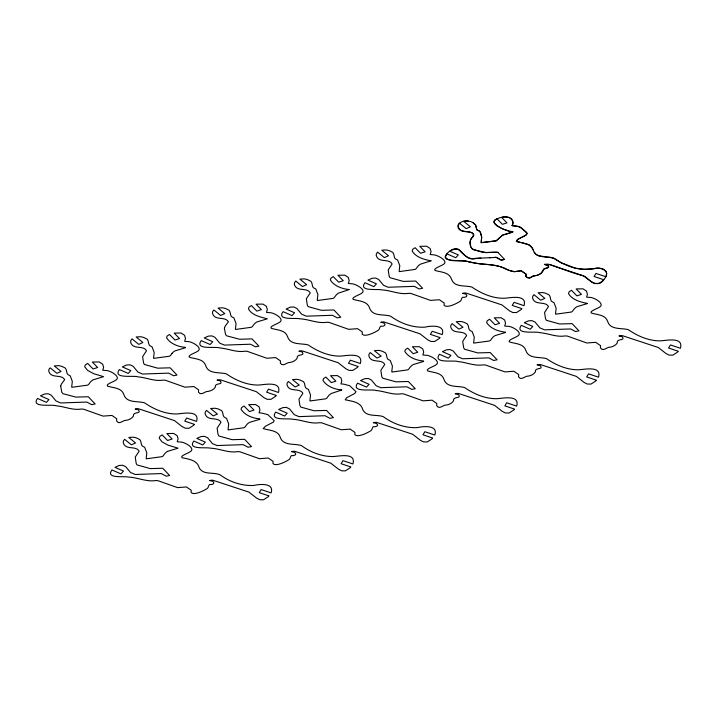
<?xml version="1.0" encoding="UTF-8"?>
<svg xmlns="http://www.w3.org/2000/svg" width="717" height="717" viewBox="0 0 717 717"><rect width="100%" height="100%" fill="white"/><g stroke="black" fill="none" stroke-linecap="round" stroke-linejoin="round"><path stroke-width="1.08" d="M512.153 232.236L512.915 232.039L502.492 235.167L496.155 240.849L481.188 242.669L481.699 237.246L480.444 232.46L479.359 231.062L476.913 229.924L475.488 224.806L473.139 222.7A8.523 5.252 10.4 0 0 467.753 221.024L463.612 221.284L470.361 226.823L466.202 228.669L459.507 223.175L458.253 224.806C455.546 235.409 477.316 228.176 472.763 236.897C469.993 239.102 469.465 242.57 470.737 245.752M172.035 353.4L170.547 355.417A7.134 4.392 10.4 0 1 169.499 356.206L153.734 358.375A11.777 7.251 10.4 0 0 153.563 358.034L154.191 352.423L152.067 346.894A2.653 1.631 10.4 0 0 150.857 346.275C147.146 345.236 149.898 339.258 145.506 338.307A8.523 5.252 10.4 0 0 140.299 336.73L136.158 336.99L142.898 342.529L138.74 344.384L132.045 338.881L130.79 340.512L130.619 342.188C132.744 350.183 143.292 344.796 146.528 350.747L142.62 356.654L143.552 362.883L144.395 364.469L157.686 368.171L170.144 367.821L177.018 375.063L173.541 375.735L168.71 373.136L142.558 374.032L137.888 372.042L133.147 366.297L130.028 364.81L126.533 365.043L122.338 366.898L130.844 370.626L128.28 373.44L119.354 369.524C112.372 379.284 133.703 375.108 138.031 376.864C146.358 377.527 154.397 381.525 162.849 380.153A6.955 4.284 10.4 0 1 165.484 380.297L184.941 387.189L193.805 386.517L198.609 389.842L198.457 392.065C200.832 395.73 203.897 392.36 206.577 391.545C209.911 391.392 213.406 390.048 215.297 387.162C214.562 382.295 223.283 385.379 220.558 381.265A2.411 1.488 10.4 0 0 218.828 380.539L217.009 380.135A6.238 3.845 10.4 0 1 220.298 379.813L256.345 391.688L264.044 397.711L267.181 399.297L270.936 399.342L275.606 396.304A37.607 23.15 10.4 0 0 276.332 395.452L266.634 392.208L268.49 389.125L278.456 392.459C281.799 381.041 265.353 384.518 258.792 385.038C247.051 385.298 235.768 380.324 226.285 373.835C219.321 371.971 208.297 374.346 205.662 365.509C203.476 358.912 195.544 359.056 189.987 357.398A20.21 12.44 10.4 0 0 189.467 357.281C186.922 355.533 195.454 352.836 197.023 351.635C204.363 348.22 191.331 341.05 187.433 341.579A46.641 28.716 10.4 0 0 185.542 341.409L184.672 341.328L185.479 338.478L184.556 335.26L181.051 333.011L174.195 333.109L179.528 338.576L174.948 340.037L169.517 334.472L167.151 336.049L166.568 337.788C170.332 343.757 178.291 346.876 185.309 347.315L185.461 347.754L175.029 350.873A17.002 10.468 10.4 0 0 172.044 353.4M472.306 237.408C468.371 240.921 469.581 250.161 475.846 250.269M472.611 237.067L473.991 235.042C471.042 229.323 462.115 234.235 458.817 228.114C455.815 222.736 464.195 220.227 468.255 221.078M167.653 451.316L178.085 448.188L168.11 445.176L162.06 441.878L159.192 438.23L159.774 436.492L162.141 434.914L167.572 440.48L172.152 439.019L166.819 433.552L173.675 433.453L177.18 435.703L178.103 438.921L177.216 441.744L178.166 441.851A46.641 28.716 10.4 0 1 180.057 442.022C183.955 441.493 196.987 448.663 189.647 452.068C188.078 453.278 179.546 455.976 182.091 457.724A20.21 12.44 10.4 0 1 182.611 457.84C189.189 459.194 197.507 460.296 199.335 468.067C203.404 475.326 213.747 471.777 220.191 474.887C229.745 481.958 241.844 486.072 253.8 485.454C259.913 483.966 274.638 482.81 271.08 492.902L261.113 489.568L259.258 492.651L268.965 495.895A37.607 23.15 10.4 0 1 268.23 496.747L263.56 499.785L259.805 499.74L256.668 498.154L248.969 492.122L212.922 480.256A6.238 3.845 10.4 0 0 209.633 480.578L211.452 480.982A2.411 1.488 10.4 0 1 213.182 481.707C215.593 483.706 211.443 485.068 209.794 484.45C208.324 485.14 208.665 487.506 207.276 488.474C203.942 490.625 194.065 495.788 191.081 492.507L191.233 490.285L186.429 486.951L177.565 487.623L158.107 480.74A6.955 4.284 10.4 0 0 155.472 480.596C146.367 481.985 137.745 477.486 128.719 477.101C124.668 475.855 105.04 479.117 111.977 469.958L120.904 473.883L123.467 471.069L114.962 467.341L119.156 465.485L122.652 465.252L125.771 466.74L130.512 472.485L135.181 474.475L161.334 473.578L166.165 476.169L169.642 475.496L162.768 468.264L150.31 468.613L137.019 464.912L136.176 463.325L135.244 457.087L139.152 451.19C135.916 445.239 125.367 450.626 123.243 442.631L123.414 440.955L124.668 439.324L131.363 444.818L135.522 442.972L128.782 437.433L132.923 437.173A8.523 5.252 10.4 0 1 138.13 438.75C142.522 439.7 139.77 445.678 143.481 446.709A2.653 1.631 10.4 0 1 144.691 447.336L146.815 452.866L146.187 458.477A11.777 7.251 10.4 0 1 146.358 458.817L162.123 456.648A7.134 4.392 10.4 0 0 163.171 455.86L164.659 453.843A17.002 10.468 10.4 0 1 167.653 451.316M512.789 225.685L512.055 225.595L517.746 226.276L520.802 227.414L527.112 233.383L526.395 234.809L518.239 239.128L516.249 241.423M521.537 237.381C520.094 238.134 514.797 240.446 516.832 241.557M522.281 237.022C525.095 236.198 529.451 233.437 525.113 231.062M476.33 250.421L485.956 252.545L497.741 252.151L504.481 259.348L500.995 260.029L496.173 257.43L475.353 258.362M503.63 259.635C499.892 261.804 498.019 255.915 494.156 257.457M503.791 259.572L504.481 259.348M511.768 232.344L502.492 235.167L496.325 240.795L481.188 242.669L481.654 236.718L480.444 232.46L479.53 231.188L476.715 229.646L475.783 225.362L472.969 222.602M587.411 303.56L576.979 306.688A17.002 10.468 10.4 0 0 573.985 309.215L572.498 311.223A7.134 4.392 10.4 0 1 571.44 312.02L555.675 314.189A11.777 7.251 10.4 0 0 555.505 313.849L556.141 308.238L554.017 302.708A2.653 1.631 10.4 0 0 552.798 302.081C549.097 301.05 551.848 295.072 547.456 294.122A8.523 5.252 10.4 0 0 542.24 292.536L538.108 292.805L544.848 298.344L540.69 300.19L533.995 294.687L532.74 296.318L532.57 297.994C534.694 305.989 545.234 300.602 548.478 306.562L544.57 312.46L545.503 318.689L546.345 320.284L559.636 323.976L572.094 323.627L578.969 330.869L575.482 331.541L570.66 328.951L544.508 329.838L539.838 327.857L535.097 322.103L531.978 320.624L528.483 320.849L524.279 322.704L532.794 326.441L530.23 329.246L521.295 325.33C514.322 335.099 535.653 330.913 539.973 332.679C548.308 333.333 556.347 337.331 564.799 335.968A6.955 4.284 10.4 0 1 567.425 336.103L586.882 342.995L595.746 342.323L600.559 345.648L600.398 347.879C602.782 351.536 605.838 348.166 608.518 347.351C611.861 347.207 615.356 345.854 617.247 342.977C616.503 338.101 625.233 341.184 622.508 337.08A2.411 1.488 10.4 0 0 620.779 336.345L618.95 335.95A6.238 3.845 10.4 0 1 622.239 335.619L658.287 347.494L665.985 353.517L669.131 355.103L672.887 355.148L677.556 352.119A37.607 23.15 10.4 0 0 678.282 351.258L668.585 348.014L670.44 344.931L680.406 348.265C683.749 336.847 667.303 340.333 660.742 340.844C648.993 341.104 637.718 336.13 628.235 329.65C621.263 327.777 610.239 330.152 607.613 321.315C605.426 314.718 597.494 314.862 591.928 313.212A20.21 12.44 10.4 0 0 591.408 313.087C588.863 311.348 597.404 308.642 598.973 307.441C606.313 304.026 593.282 296.865 589.374 297.394A46.641 28.716 10.4 0 0 587.492 297.214L586.623 297.134L587.42 294.293L586.497 291.066L582.993 288.826L576.136 288.924L581.469 294.382L576.889 295.852L571.467 290.286L569.092 291.855L568.518 293.603C572.094 299.975 580.869 302.18 587.348 303.399M505.539 332.482L495.115 335.61A17.002 10.468 10.4 0 0 492.122 338.137L490.634 340.154A7.134 4.392 10.4 0 1 489.577 340.942L473.812 343.111A11.777 7.251 10.4 0 0 473.641 342.771L474.278 337.16L472.153 331.63A2.653 1.631 10.4 0 0 470.935 331.003C467.233 329.972 469.985 323.994 465.593 323.044A8.523 5.252 10.4 0 0 460.377 321.467L456.236 321.727L462.985 327.266L458.826 329.112L452.131 323.618L450.876 325.249L450.706 326.925C452.83 334.92 463.37 329.533 466.615 335.484L462.698 341.382L463.639 347.611L464.482 349.206L477.773 352.907L490.231 352.558L497.105 359.791L493.619 360.463L488.797 357.873L462.635 358.769L457.975 356.779L453.225 351.034L450.115 349.546L446.619 349.779L442.416 351.626L450.93 355.363L448.367 358.177L439.431 354.252C432.459 364.021 453.789 359.835 458.109 361.601C466.435 362.264 474.484 366.262 482.935 364.89A6.955 4.284 10.4 0 1 485.561 365.034L505.019 371.917L513.883 371.245L518.696 374.579L518.534 376.801C520.918 380.458 523.975 377.088 526.654 376.273C529.997 376.129 533.493 374.785 535.384 371.899C534.64 367.032 543.361 370.115 540.636 366.002A2.411 1.488 10.4 0 0 538.915 365.276L537.087 364.872A6.238 3.845 10.4 0 1 540.376 364.55L576.423 376.416L584.122 382.448L587.268 384.034L591.023 384.079L595.684 381.041A37.607 23.15 10.4 0 0 596.419 380.189L586.721 376.945L588.567 373.862L598.543 377.196C601.886 365.778 585.439 369.255 578.879 369.775C567.129 370.035 555.854 365.061 546.372 358.572C539.399 356.699 528.375 359.083 525.749 350.246C523.562 343.649 515.631 343.793 510.065 342.134A20.21 12.44 10.4 0 0 509.545 342.018C507 340.27 515.541 337.573 517.1 336.363C524.441 332.957 511.418 325.787 507.511 326.316A46.641 28.716 10.4 0 0 505.619 326.145L504.678 326.038L505.557 323.215L504.634 319.997L501.129 317.748L494.273 317.846L499.606 323.313L495.026 324.774L489.594 319.208L487.228 320.786L486.646 322.525C490.374 328.574 498.494 331.514 505.404 332.105M423.675 361.413L413.252 364.541A17.002 10.468 10.4 0 0 410.258 367.068L408.762 369.085A7.134 4.392 10.4 0 1 407.713 369.873L391.948 372.042A11.777 7.251 10.4 0 0 391.778 371.702L392.414 366.091L390.29 360.561A2.653 1.631 10.4 0 0 389.071 359.934C385.37 358.903 388.121 352.925 383.729 351.975A8.523 5.252 10.4 0 0 378.513 350.389L374.373 350.658L381.121 356.197L376.954 358.043L370.268 352.54L369.013 354.171L368.843 355.847C370.967 363.842 381.507 358.455 384.751 364.415L380.835 370.313L381.767 376.542L382.618 378.137L395.909 381.829L408.367 381.489L415.242 388.722L411.755 389.394L406.933 386.804L380.772 387.691L376.111 385.71L371.361 379.956L368.251 378.477L364.756 378.701L360.552 380.557L369.067 384.294L366.504 387.099L357.568 383.183C350.586 392.952 371.926 388.766 376.246 390.532C384.572 391.186 392.62 395.184 401.063 393.821A6.955 4.284 10.4 0 1 403.698 393.956L423.155 400.848L432.019 400.176L436.823 403.501L436.671 405.732C439.055 409.389 442.111 406.019 444.791 405.204C448.134 405.06 451.62 403.707 453.511 400.83C452.777 395.954 461.497 399.037 458.772 394.933A2.411 1.488 10.4 0 0 457.052 394.198L455.223 393.803A6.238 3.845 10.4 0 1 458.513 393.472L494.56 405.347L502.258 411.37L505.404 412.956L509.151 413.001L513.82 409.972A37.607 23.15 10.4 0 0 514.555 409.111L504.858 405.867L506.704 402.784L516.679 406.118C520.022 394.7 503.576 398.186 497.006 398.697C485.266 398.957 473.991 393.983 464.508 387.503C457.536 385.629 446.512 388.005 443.886 379.168C441.699 372.571 433.758 372.715 428.201 371.065A20.21 12.44 10.4 0 0 427.682 370.94C425.136 369.201 433.668 366.495 435.237 365.294C442.577 361.879 429.555 354.718 425.647 355.247A46.641 28.716 10.4 0 0 423.756 355.067L422.815 354.969L423.693 352.146L422.77 348.919L419.266 346.678L412.409 346.777L417.742 352.235L413.162 353.705L407.731 348.139L405.365 349.717L404.782 351.455C408.556 357.416 416.505 360.543 423.523 360.974M475.012 258.389C463.415 262.198 461.327 242.131 449.792 251.192L458.306 254.92L455.743 257.735L446.808 253.809L445.176 257.313L446.494 259.097L451.585 260.235L466.444 261.284L477.809 263.506M477.459 258.254C469.268 260.674 463.397 254.84 458.674 249.328C453.261 248.154 446.942 251.586 445.203 256.874C449.209 263.363 460.61 259.231 467.403 261.418C481.412 265.747 496.2 262.637 509.222 270.533M478.669 258.192L480.946 258.084M489.388 257.69L490.509 257.636M349.054 289.516C342.054 288.906 334.059 285.975 330.295 279.935L330.878 278.196L333.244 276.619L338.675 282.184L343.255 280.723L337.922 275.256L344.778 275.158L348.283 277.407L349.206 280.625L348.319 283.448L349.269 283.556A46.641 28.716 10.4 0 1 351.16 283.726C354.288 283.242 367.696 289.928 361.467 293.396C359.817 294.678 350.658 297.654 353.194 299.428A20.21 12.44 10.4 0 1 353.714 299.545C359.504 301.14 367.606 301.257 369.658 308.185C372.616 316.815 383.756 313.867 390.613 316.188C400.4 323.385 412.642 327.839 424.903 327.158C431.016 325.67 445.741 324.514 442.192 334.606L432.217 331.272L430.37 334.355L440.068 337.599A37.607 23.15 10.4 0 1 439.333 338.451L434.663 341.489L430.908 341.444L427.771 339.858L420.072 333.835L384.025 321.96A6.238 3.845 10.4 0 0 380.736 322.283L382.564 322.686A2.411 1.488 10.4 0 1 384.285 323.412C386.696 325.41 382.546 326.773 380.897 326.154C379.427 326.844 379.768 329.211 378.379 330.178C375.054 332.338 365.168 337.492 362.184 334.212L362.336 331.989L357.532 328.664L348.668 329.336L329.211 322.444A6.955 4.284 10.4 0 0 326.576 322.3C317.479 323.69 308.848 319.19 299.831 318.814C295.78 317.559 276.153 320.822 283.081 311.662L292.016 315.588L294.57 312.773L286.065 309.045L290.268 307.19L293.764 306.957L296.874 308.444L301.624 314.189L306.284 316.179L332.446 315.283L337.268 317.882L340.754 317.201L333.88 309.968L321.422 310.318L308.131 306.616L307.279 305.03L306.347 298.792L310.255 292.894C307.019 286.943 296.48 292.33 294.355 284.335L294.517 282.659L295.771 281.028L302.466 286.531L306.625 284.676L299.885 279.137L304.026 278.877A8.523 5.252 10.4 0 1 309.242 280.455C313.634 281.405 310.882 287.383 314.584 288.422A2.653 1.631 10.4 0 1 315.803 289.041L317.918 294.57L317.246 300.1A11.777 7.251 10.4 0 1 317.461 300.522L333.226 298.353A7.134 4.392 10.4 0 0 334.274 297.564L335.771 295.547A17.002 10.468 10.4 0 1 338.756 293.02L349.089 289.623M341.659 389.905C334.642 389.465 326.683 386.346 322.919 380.377L323.501 378.639L325.868 377.061L331.299 382.627L335.879 381.166L330.546 375.699L337.402 375.6L340.907 377.85L341.83 381.068L340.942 383.891L341.892 383.998A46.641 28.716 10.4 0 1 343.784 384.169L349.699 385.71L355.999 391.679L354.781 393.445L346.58 397.801L345.244 399.745M512.996 225.703L519.404 226.769L524.602 230.551M345.442 399.79L345.818 399.871A20.21 12.44 10.4 0 1 346.338 399.987C352.647 401.421 360.92 402.183 362.802 409.685C366.342 417.258 376.694 414.256 383.237 416.631C393.024 423.828 405.266 428.282 417.527 427.601C423.639 426.113 438.365 424.957 434.816 435.049L424.84 431.715L422.994 434.798L432.692 438.042A37.607 23.15 10.4 0 1 431.957 438.894L427.287 441.932L423.532 441.887L420.395 440.301L412.696 434.269L376.649 422.403A6.238 3.845 10.4 0 0 373.36 422.725L375.188 423.129A2.411 1.488 10.4 0 1 376.909 423.855C379.32 425.853 375.17 427.215 373.521 426.597C372.051 427.287 372.392 429.653 371.003 430.621C367.678 432.772 357.792 437.935 354.807 434.654L354.96 432.432L350.156 429.098L341.292 429.77L321.834 422.887A6.955 4.284 10.4 0 0 319.199 422.743C310.103 424.132 301.472 419.633 292.455 419.248C288.404 418.002 268.776 421.264 275.704 412.105L284.64 416.03L287.194 413.216L278.689 409.479L282.892 407.632L286.388 407.399L289.498 408.887L294.248 414.632L298.908 416.622L325.07 415.726L329.892 418.316L333.378 417.644L326.504 410.411L314.046 410.76L300.755 407.059L299.903 405.463L298.971 399.235L302.879 393.337C299.643 387.386 289.103 392.773 286.979 384.778L287.141 383.102L288.395 381.471L295.09 386.965L299.249 385.119L292.509 379.58L296.65 379.32A8.523 5.252 10.4 0 1 301.866 380.897C306.258 381.847 303.506 387.825 307.208 388.856A2.653 1.631 10.4 0 1 308.427 389.483L310.542 395.013L309.914 400.624A11.777 7.251 10.4 0 1 310.085 400.964L325.85 398.795A7.134 4.392 10.4 0 0 326.898 398.007L328.395 395.99A17.002 10.468 10.4 0 1 331.379 393.463L341.695 390.012M263.578 428.712L263.955 428.793A20.21 12.44 10.4 0 1 264.474 428.918C270.031 430.576 277.972 430.424 280.15 437.02C282.874 446.162 294.32 443.267 301.373 445.553C310.515 452.266 321.825 456.675 333.28 456.55C339.876 456.102 356.241 452.463 352.952 463.971L342.977 460.637L341.131 463.72L350.828 466.964A37.607 23.15 10.4 0 1 350.093 467.825L345.424 470.854L341.668 470.809L338.532 469.223L330.833 463.2L294.786 451.325A6.238 3.845 10.4 0 0 291.496 451.656L293.316 452.051A2.411 1.488 10.4 0 1 295.046 452.786C297.456 454.784 293.307 456.137 291.658 455.528C290.188 456.218 290.528 458.584 289.139 459.543C285.805 461.703 275.928 466.866 272.944 463.585L273.096 461.354L268.292 458.029L259.429 458.701L239.971 451.809A6.955 4.284 10.4 0 0 237.336 451.674C228.239 453.063 219.608 448.564 210.583 448.179C206.541 446.924 186.904 450.186 193.841 441.036L202.768 444.952L205.331 442.147L196.825 438.41L201.02 436.554L204.524 436.33L207.634 437.809L212.375 443.563L217.045 445.544L243.197 444.657L248.028 447.247L251.506 446.574L244.64 439.342L232.174 439.691L218.891 435.99L218.04 434.394L217.108 428.166L221.015 422.268C217.78 416.308 207.24 421.695 205.116 413.7L205.277 412.024L206.532 410.393L213.227 415.896L217.385 414.05L210.646 408.511L214.786 408.251A8.523 5.252 10.4 0 1 220.002 409.828C224.385 410.778 221.634 416.756 225.344 417.787A2.653 1.631 10.4 0 1 226.554 418.414L228.678 423.944L228.051 429.555A11.777 7.251 10.4 0 1 228.221 429.895L243.986 427.726A7.134 4.392 10.4 0 0 245.035 426.929L246.531 424.921A17.002 10.468 10.4 0 1 249.516 422.394L259.948 419.266L259.796 418.827C252.778 418.396 244.82 415.268 241.055 409.308L241.638 407.57L244.004 405.992L249.435 411.558L254.015 410.088L248.682 404.63L255.539 404.531L259.043 406.772L259.966 409.999L259.079 412.822L260.029 412.92A46.641 28.716 10.4 0 1 261.92 413.1L267.826 414.632L274.136 420.61L273.428 422.035L265.272 426.346L263.175 428.623M478.759 263.722C488.349 264.779 497.921 264.313 506.641 269.583M516.742 241.53L521.331 242.606M516.921 241.575L519.664 242.221M520.775 242.48C525.14 243.574 530.93 244.094 532.731 249.005M521.886 242.74L529.343 245.044L532.346 248.216M509.07 217.475C504.257 216.355 498.709 217.35 494.703 220.236A5.655 3.486 10.4 0 0 494.363 223.112L497.392 226.079L502.357 228.777L509.509 231.322L512.763 231.609L509.509 231.322L502.94 229.028L496.899 225.73L494.9 223.91L494.022 222.082L494.605 220.343L496.971 218.766L502.402 224.331L506.982 222.87L501.649 217.403C507.089 214.912 515.648 219.492 512.135 225.622C513.659 223.068 512.96 219.33 510.181 217.95M478.732 251.111L472.261 249.041L471.015 247.177M533.251 250.063C534.765 256.292 541.747 256.632 546.937 257.17C554.107 256.345 558.444 262.261 564.691 264.322C573.699 268.83 583.996 270.336 593.936 268.812C599.457 266.079 610.167 270.488 605.551 277.327A69.961 43.074 10.4 0 1 604.126 279.334L603.813 279.72A37.607 23.15 10.4 0 1 603.069 280.598L599.421 283.278L594.644 283.591L591.498 282.005L586.139 277.371L583.1 275.678L548.12 264.143L544.463 264.43L547.725 265.353L548.747 267.136L547.438 268.131L544.158 268.499L540.887 273.491L537.418 275.265L532.821 276.09L529.962 278.026L526.547 277.165L525.767 275.902L526.188 274.261L521.08 270.73L514.08 271.671L507.502 269.906M479.404 251.291C485.472 253.881 492.48 251.452 498.405 252.599M550.029 264.555L544.463 264.43C552.475 266.419 547.071 267.593 543.719 269.431C542.536 273.267 538.566 275.552 534.721 275.758C531.593 275.955 528.59 280.392 525.911 276.359L526.072 274.136L521.259 270.802L514.636 271.689L510.083 270.847M550.477 264.698C561.519 268.624 572.435 273.043 583.799 275.982C589.535 280.32 597.673 288.592 603.813 279.72L594.097 276.502L595.944 273.419L605.919 276.753L606.663 273.231L606.017 271.349L602.961 269.009L598.731 268.23L583.889 269.278L575.697 268.292L561.017 262.7L553.748 258.129L538.135 255.637L535.859 254.302L534.299 252.178M533.385 250.332L532.471 248.476M430.98 260.755C424.294 259.679 415.815 257.295 412.158 251.013L412.741 249.274L415.107 247.697L420.538 253.262L425.118 251.792L419.786 246.334L426.642 246.236L430.146 248.485L431.069 251.703L430.191 254.526L431.132 254.625A46.641 28.716 10.4 0 1 433.023 254.804C436.151 254.311 449.559 261.006 443.33 264.465C441.69 265.756 432.521 268.723 435.058 270.497A20.21 12.44 10.4 0 1 435.577 270.623C441.376 272.209 449.469 272.326 451.522 279.254C454.363 287.651 465.127 285.106 471.885 287.06C481.367 293.54 492.642 298.514 504.383 298.254C510.979 297.806 527.345 294.176 524.055 305.675L514.08 302.341L512.234 305.424L521.931 308.668A37.607 23.15 10.4 0 1 521.196 309.529L516.527 312.558L512.78 312.513L509.635 310.927L501.936 304.904L465.889 293.029A6.238 3.845 10.4 0 0 462.599 293.361L464.428 293.755A2.411 1.488 10.4 0 1 466.149 294.49C468.559 296.488 464.41 297.842 462.77 297.232C461.291 297.922 461.64 300.289 460.242 301.257C456.917 303.408 447.032 308.57 444.047 305.29L444.199 303.058L439.396 299.733L430.532 300.405L411.074 293.513A6.955 4.284 10.4 0 0 408.439 293.378C399.342 294.768 390.711 290.268 381.695 289.883C377.644 288.628 358.016 291.891 364.944 282.74L373.88 286.657L376.443 283.851L367.929 280.114L372.132 278.268L375.627 278.035L378.737 279.513L383.487 285.267L388.148 287.248L414.309 286.361L419.131 288.951L422.618 288.279L415.743 281.046L403.286 281.396L389.994 277.694L389.143 276.099L388.211 269.87L392.127 263.973C388.883 258.021 378.343 263.399 376.219 255.404L376.389 253.728L377.644 252.106L384.33 257.6L388.497 255.754L381.749 250.215L385.889 249.955A8.523 5.252 10.4 0 1 391.106 251.533C395.497 252.483 392.746 258.461 396.447 259.491A2.653 1.631 10.4 0 1 397.666 260.119L399.79 265.648L399.154 271.259A11.777 7.251 10.4 0 1 399.324 271.6L415.089 269.431A7.134 4.392 10.4 0 0 416.138 268.642L417.635 266.625A17.002 10.468 10.4 0 1 420.628 264.098L430.998 260.809M60.676 386.122L61.814 392.298L62.935 393.678L75.823 397.101L88.281 396.752L95.155 403.985L91.677 404.657L86.847 402.067L60.694 402.954L56.025 400.973L51.283 395.219L48.164 393.741L44.669 393.974L40.475 395.82L48.98 399.557L46.417 402.362L37.49 398.446C30.508 408.215 51.839 404.029 56.159 405.795C64.494 406.449 72.534 410.447 80.985 409.084A6.955 4.284 10.4 0 1 83.611 409.219L103.078 416.111L111.942 415.439L116.746 418.764L116.593 420.996C118.968 424.652 122.024 421.282 124.713 420.467C128.047 420.323 131.543 418.97 133.434 416.093C132.69 411.217 141.419 414.301 138.695 410.196A2.411 1.488 10.4 0 0 136.965 409.461L135.146 409.066A6.238 3.845 10.4 0 1 138.435 408.735L174.482 420.61L182.181 426.642L185.318 428.219L189.073 428.264L193.742 425.235A37.607 23.15 10.4 0 0 194.468 424.374L184.771 421.13L186.626 418.047L196.592 421.381C199.935 409.963 183.489 413.449 176.929 413.96C165.188 414.22 153.904 409.246 144.422 402.766C137.458 400.893 126.425 403.268 123.799 394.431C121.612 387.834 113.68 387.987 108.124 386.329A20.21 12.44 10.4 0 0 107.604 386.212C105.049 384.464 113.591 381.758 115.159 380.557C122.499 377.142 109.468 369.981 105.569 370.51A46.641 28.716 10.4 0 0 103.678 370.33L102.728 370.232L103.615 367.409L102.692 364.191L99.188 361.942L92.332 362.04L97.655 367.498L93.085 368.968L87.653 363.402L85.287 364.98L84.705 366.719L87.573 370.357L93.613 373.665L103.598 376.676L93.165 379.804A17.002 10.468 10.4 0 0 90.172 382.331L88.684 384.348A7.134 4.392 10.4 0 1 87.635 385.137L71.87 387.305A11.777 7.251 10.4 0 0 71.691 386.965L72.327 381.354L70.203 375.825A2.653 1.631 10.4 0 0 68.993 375.197C65.283 374.166 68.034 368.188 63.643 367.238A8.523 5.252 10.4 0 0 58.436 365.661L54.295 365.921L61.035 371.46L56.876 373.306L50.181 367.812L48.926 369.434L48.756 371.11C50.88 379.105 61.42 373.727 64.664 379.678L61.411 384.043L60.676 386.122M224.403 328.269L225.541 334.445L226.662 335.825L239.55 339.249L252.017 338.899L258.882 346.132L255.404 346.804L250.574 344.214L224.421 345.101L219.752 343.12L215.01 337.366L211.9 335.888L208.396 336.121L204.202 337.967L212.707 341.704L210.144 344.51L201.217 340.593C194.235 350.362 215.575 346.177 219.895 347.942C228.221 348.596 236.26 352.594 244.712 351.231A6.955 4.284 10.4 0 1 247.347 351.366L266.805 358.258L275.669 357.586L280.472 360.911L280.32 363.143C282.695 366.799 285.76 363.429 288.44 362.614C291.774 362.47 295.27 361.117 297.161 358.24C296.426 353.364 305.146 356.448 302.422 352.343A2.411 1.488 10.4 0 0 300.692 351.608L298.872 351.213A6.238 3.845 10.4 0 1 302.162 350.882L338.209 362.757L345.908 368.789L349.045 370.366L352.8 370.411L357.469 367.382A37.607 23.15 10.4 0 0 358.204 366.521L348.507 363.277L350.353 360.194L360.328 363.528C363.662 352.11 347.216 355.596 340.656 356.107C328.915 356.367 317.631 351.393 308.149 344.913C301.185 343.04 290.161 345.415 287.526 336.578C285.348 329.981 277.407 330.134 271.851 328.476A20.21 12.44 10.4 0 0 271.331 328.359C268.785 326.611 277.318 323.905 278.886 322.704C286.226 319.289 273.195 312.128 269.296 312.657A46.641 28.716 10.4 0 0 267.405 312.478L266.455 312.379L267.342 309.556L266.419 306.338L262.915 304.089L256.059 304.187L261.391 309.645L256.811 311.115L251.38 305.55L249.014 307.127L248.432 308.866C251.9 315.498 261.167 317.12 267.324 318.823L256.892 321.951A17.002 10.468 10.4 0 0 253.908 324.478L252.411 326.495A7.134 4.392 10.4 0 1 251.362 327.284L235.597 329.453A11.777 7.251 10.4 0 0 235.427 329.112L236.054 323.501L233.93 317.972A2.653 1.631 10.4 0 0 232.72 317.344C229.01 316.314 231.761 310.336 227.379 309.385A8.523 5.252 10.4 0 0 222.162 307.808L218.022 308.068L224.762 313.607L220.603 315.453L213.908 309.959L212.653 311.581L212.492 313.257C214.616 321.252 225.156 315.874 228.391 321.825L225.138 326.19L224.403 328.269"/></g></svg>
